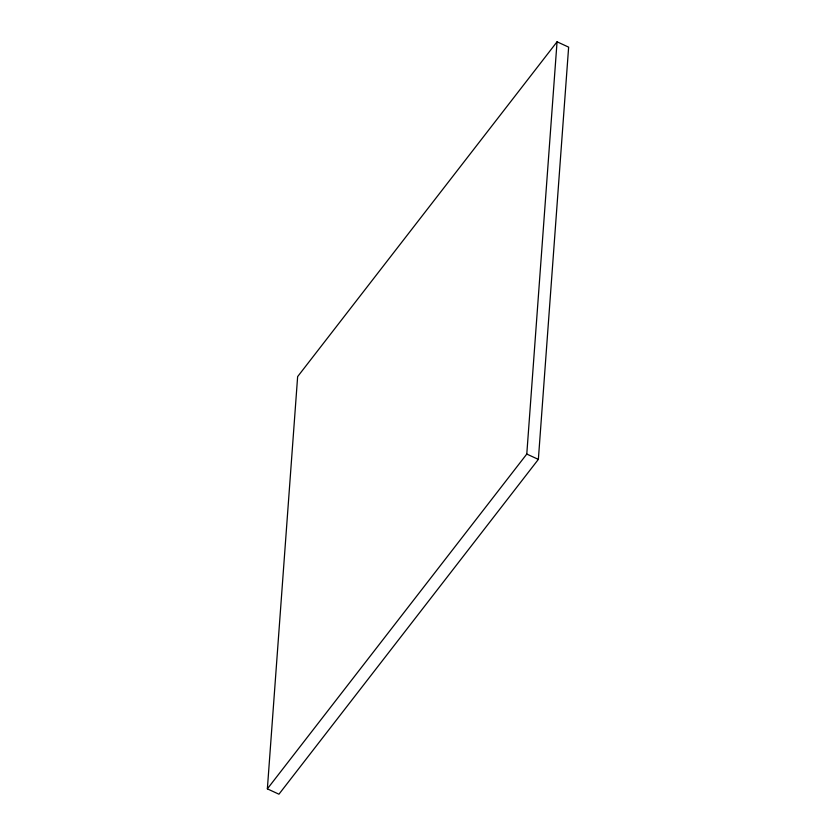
<?xml version="1.0" encoding="UTF-8"?>
<svg xmlns="http://www.w3.org/2000/svg" width="836" height="836" viewBox="0 0 836 836"><rect width="100%" height="100%" fill="white"/><g stroke="black" fill="none" stroke-linecap="round" stroke-linejoin="round"><path stroke-width="1.25" d="M267.363 788.86L297.637 376.608L557.058 41.8L568.637 47.14L538.363 459.392L278.942 794.2L267.363 788.86L526.784 454.063L557.058 41.8M526.784 454.063L538.363 459.392"/></g></svg>
